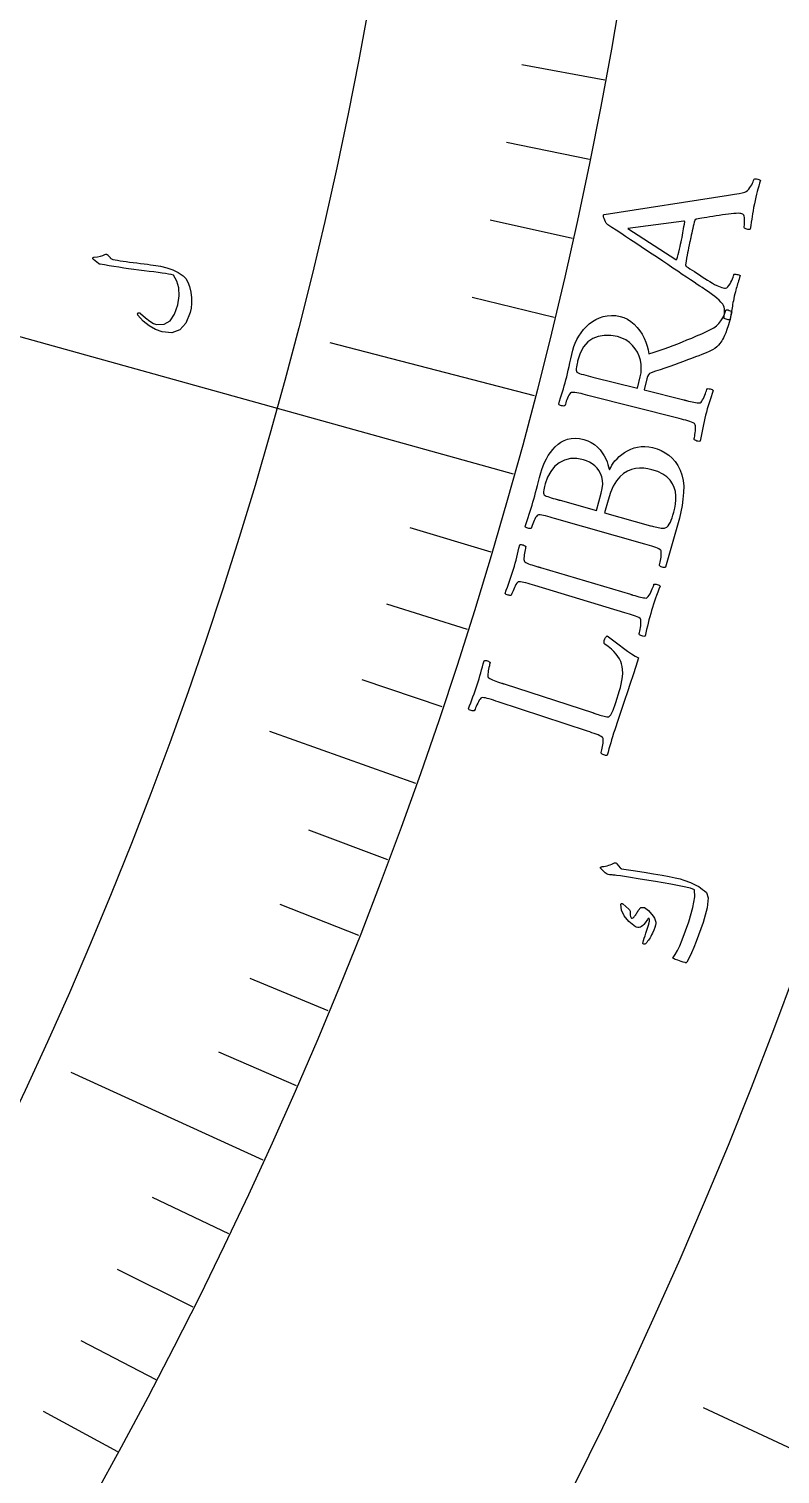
# Model space of a CAD drawing. Header units: millimetres. Extents: x -83 to 83, y -82 to 91.
# Drawn here: x 56.37 to 66.94, y -31.64 to -11.32 of the extents above; entities that cross this region are included whole.
import ezdxf

# ---------------------------------------------------------------- set-up
doc = ezdxf.new("R2010")
doc.units = ezdxf.units.MM
for name, color, linetype in [('CUT_OUTER', 1, 'Continuous'), ('ENGRAVE', 7, 'Continuous'), ('ENGRAVE_FINE', 8, 'Continuous'), ('TEXT', 5, 'Continuous')]:
    doc.layers.add(name, color=color, linetype=linetype)

msp = doc.modelspace()

# ---------------------------------------------------------------- linework, layer by layer
at = {"layer": 'CUT_OUTER'}
msp.add_arc((0, 0), 82.5, 179.648438, 0, dxfattribs=at)
at = {"layer": 'ENGRAVE'}
for points in [[(63.1866, -17.5835), (53.649, -14.9294)], [(63.4823, -16.4838), (60.6077, -15.7373)], [(61.8119, -21.932), (59.7593, -21.2037)], [(59.6684, -27.2288), (56.9664, -25.9958)], [(67.6672, -31.5537), (65.8578, -30.71)]]:
    msp.add_lwpolyline(points, dxfattribs=at)
for radius in [80.85, 80.85, 78.6844, 74.6625, 74.6625, 71.4862, 65.5875, 65.5875, 62.1225]:
    msp.add_circle((0, 0), radius, dxfattribs=at)
at = {"layer": 'ENGRAVE_FINE'}
for points in [[(64.472, -12.0448), (63.3042, -11.8267)], [(64.2537, -13.1599), (63.0899, -12.9215)], [(64.0159, -14.2716), (62.8564, -14.0131)], [(63.7588, -15.3797), (62.6039, -15.1011)], [(62.8716, -18.6785), (61.7328, -18.3402)], [(62.5374, -19.7685), (61.4047, -19.4104)], [(62.1841, -20.8531), (61.0578, -20.4754)], [(61.4207, -23.0048), (60.3081, -22.5881)], [(61.0106, -24.0713), (59.9055, -23.6352)], [(60.5818, -25.1309), (59.4845, -24.6757)], [(60.1344, -26.1836), (59.0451, -25.7093)], [(59.184, -28.2662), (58.1119, -27.7542)], [(58.6812, -29.2956), (57.6183, -28.765)], [(58.1603, -30.3166), (57.1069, -29.7675)], [(57.6214, -31.3288), (56.5777, -30.7613)]]:
    msp.add_lwpolyline(points, dxfattribs=at)
at = {"layer": 'TEXT'}
for points in [[(65.8775, -14.9872), (65.8732, -14.9843), (65.8603, -14.9756), (65.8387, -14.961), (65.8086, -14.9407), (65.771, -14.9154), (65.7272, -14.8861), (65.6772, -14.8527), (65.621, -14.8154), (65.56, -14.7749), (65.4958, -14.7318), (65.4282, -14.6862), (65.3573, -14.6381), (65.2842, -14.5887), (65.21, -14.5388), (65.1346, -14.4886), (65.058, -14.4379), (64.9817, -14.3877), (64.9069, -14.3384), (64.8338, -14.2902), (64.7622, -14.243), (64.6935, -14.1978), (64.6291, -14.1553), (64.5689, -14.1156), (64.5129, -14.0786), (64.5019, -14.068), (64.4908, -14.0536), (64.4798, -14.0354), (64.4687, -14.0135), (64.4594, -13.9913), (64.4533, -13.9725), (64.4506, -13.9569), (64.4513, -13.9447), (64.452, -13.9419), (64.4527, -13.9398), (64.4535, -13.9383), (64.4544, -13.9374), (64.4555, -13.9366), (64.457, -13.9352), (64.4587, -13.9333), (64.4607, -13.9309), (66.2072, -13.6616), (66.2934, -13.6475), (66.3578, -13.6366), (66.4006, -13.629), (66.4217, -13.6246), (66.4402, -13.6183), (66.4583, -13.6081), (66.4759, -13.5939), (66.4932, -13.5757), (66.5093, -13.5554), (66.5237, -13.5348), (66.5364, -13.5138), (66.5473, -13.4924), (66.5562, -13.4727), (66.563, -13.4569), (66.5675, -13.4449), (66.5699, -13.4367), (66.5797, -13.4332), (66.5914, -13.4321), (66.6048, -13.4334), (66.6199, -13.437), (66.6342, -13.4416), (66.6452, -13.4454), (66.653, -13.4486), (66.6574, -13.4511), (66.6455, -13.4948), (66.6342, -13.5361), (66.6235, -13.5751), (66.6135, -13.6117), (66.6037, -13.6491), (66.5938, -13.69), (66.5837, -13.7346), (66.5734, -13.7829), (66.5632, -13.8338), (66.5544, -13.8804), (66.5471, -13.9227), (66.5413, -13.9605), (66.5358, -13.9984), (66.5296, -14.0409), (66.5226, -14.0879), (66.5148, -14.1394), (66.5063, -14.1432), (66.4959, -14.1448), (66.4835, -14.1441), (66.4691, -14.1411), (66.4551, -14.1366), (66.4437, -14.1312), (66.4349, -14.125), (66.4287, -14.1179), (66.4315, -14.1017), (66.4336, -14.0814), (66.4353, -14.0569), (66.4364, -14.0282), (66.4363, -13.9996), (66.4341, -13.9755), (66.4301, -13.9559), (66.424, -13.9408), (66.4178, -13.9338), (66.409, -13.9279), (66.3974, -13.923), (66.3833, -13.9192), (66.3666, -13.9171), (66.3446, -13.9164), (66.3172, -13.9173), (66.2845, -13.9197), (66.2478, -13.9232), (66.2088, -13.9277), (66.1673, -13.9331), (66.1234, -13.9394), (66.0786, -13.9461), (66.0343, -13.953), (65.9907, -13.96), (65.9476, -13.967), (65.9067, -13.9738), (65.8696, -13.98), (65.8362, -13.9856), (65.8067, -13.9905), (65.7824, -13.9945), (65.7651, -13.9974), (65.7547, -13.9991), (65.7513, -13.9997), (65.7508, -14), (65.7494, -14.0009), (65.747, -14.0024), (65.7438, -14.0046), (65.7404, -14.0071), (65.7378, -14.0098), (65.736, -14.0126), (65.7349, -14.0156), (65.7283, -14.0398), (65.7216, -14.0668), (65.7146, -14.0966), (65.7074, -14.1292), (65.7002, -14.1626), (65.6932, -14.1948), (65.6865, -14.2259), (65.68, -14.2557), (65.6784, -14.2635), (65.6767, -14.2712), (65.675, -14.2789), (65.6733, -14.2866), (65.6717, -14.2941), (65.6701, -14.3013), (65.6687, -14.308), (65.6673, -14.3144), (65.6576, -14.3589), (65.6489, -14.4001), (65.6412, -14.4378), (65.6343, -14.472), (65.6277, -14.507), (65.6207, -14.5466), (65.6131, -14.5911), (65.6051, -14.6402), (65.605, -14.642), (65.6054, -14.6444), (65.6063, -14.6472), (65.6077, -14.6505), (65.6091, -14.6537), (65.6101, -14.6559), (65.6108, -14.6573), (65.611, -14.6577), (65.6145, -14.66), (65.6251, -14.667), (65.6428, -14.6785), (65.6676, -14.6947), (65.6972, -14.7141), (65.7295, -14.7353), (65.7644, -14.7583), (65.8019, -14.7832), (65.8402, -14.8083), (65.8773, -14.8322), (65.9133, -14.8549), (65.9481, -14.8763), (65.9824, -14.8973), (66.014, -14.9152), (66.0432, -14.9298), (66.0698, -14.9412), (66.094, -14.9503), (66.1156, -14.9577), (66.1348, -14.9636), (66.1515, -14.9679), (66.1683, -14.9685), (66.1847, -14.9627), (66.2008, -14.9505), (66.2164, -14.9319), (66.2311, -14.9096), (66.2441, -14.8866), (66.2554, -14.8628), (66.2651, -14.8382), (66.273, -14.8155), (66.279, -14.7976), (66.2832, -14.7843), (66.2855, -14.7757), (66.2909, -14.7739), (66.2995, -14.7731), (66.3113, -14.7735), (66.3262, -14.775), (66.3416, -14.7774), (66.3546, -14.7805), (66.3652, -14.7843), (66.3735, -14.7888), (66.3655, -14.817), (66.3581, -14.843), (66.3511, -14.867), (66.3446, -14.8887), (66.3383, -14.9094), (66.3321, -14.9301), (66.3258, -14.9508), (66.3195, -14.9715), (66.313, -14.9939), (66.3062, -15.0196), (66.2989, -15.0488), (66.2913, -15.0814), (66.284, -15.1143), (66.2777, -15.1446), (66.2724, -15.1723), (66.2681, -15.1973), (66.2643, -15.221), (66.2605, -15.2447), (66.2566, -15.2684), (66.2528, -15.2921), (66.2486, -15.3174), (66.2436, -15.3458), (66.238, -15.3772), (66.2316, -15.4118), (66.2262, -15.4135), (66.2177, -15.4135), (66.2062, -15.4121), (66.1915, -15.4091), (66.1765, -15.4052), (66.1638, -15.401), (66.1533, -15.3965), (66.1452, -15.3917), (66.1481, -15.3751), (66.1505, -15.3532), (66.1522, -15.3261), (66.1533, -15.2937), (66.1524, -15.2613), (66.148, -15.234), (66.1402, -15.2118), (66.129, -15.1948), (66.1039, -15.1655), (66.0767, -15.1375), (66.0474, -15.1109), (66.0159, -15.0856), (65.9828, -15.061), (65.9488, -15.0364), (65.9137, -15.0119), (65.8775, -14.9872)], [(64.7934, -14.1303), (65.4695, -14.5648), (65.4699, -14.5647), (65.4711, -14.5647), (65.4731, -14.5647), (65.476, -14.5646), (65.4789, -14.5643), (65.481, -14.5637), (65.4825, -14.5627), (65.4832, -14.5614), (65.4914, -14.531), (65.5001, -14.4977), (65.5093, -14.4615), (65.5188, -14.4224), (65.528, -14.3837), (65.5361, -14.3491), (65.5431, -14.3185), (65.549, -14.2918), (65.5564, -14.2572), (65.5629, -14.2243), (65.5687, -14.193), (65.5737, -14.1633), (65.5784, -14.1338), (65.5834, -14.103), (65.5887, -14.0707), (65.5943, -14.0372), (65.5944, -14.0343), (65.5934, -14.0318), (65.5914, -14.0296), (65.5882, -14.0278), (65.585, -14.0264), (65.5827, -14.0254), (65.5813, -14.0248), (65.5808, -14.0246)], [(57.2795, -14.5677), (57.2748, -14.5632), (57.2719, -14.5582), (57.2707, -14.5527), (57.2714, -14.5467), (57.2739, -14.5412), (57.2782, -14.5371), (57.2843, -14.5344), (57.2922, -14.5331), (57.3378, -14.5271), (57.378, -14.5185), (57.4129, -14.5073), (57.4424, -14.4936), (57.4527, -14.49), (57.4633, -14.4908), (57.4742, -14.4963), (57.4853, -14.5063), (57.4905, -14.5123), (57.4954, -14.5179), (57.5002, -14.5232), (57.5048, -14.5283), (57.5091, -14.5331), (57.513, -14.5375), (57.5166, -14.5416), (57.5197, -14.5453), (57.5255, -14.5518), (57.533, -14.5572), (57.5422, -14.5617), (57.5531, -14.5652), (57.5848, -14.5709), (57.6196, -14.5768), (57.6573, -14.5826), (57.698, -14.5885), (57.7417, -14.5946), (57.7883, -14.6009), (57.8379, -14.6075), (57.8904, -14.6143), (57.943, -14.6203), (57.9923, -14.6264), (58.0384, -14.6325), (58.0812, -14.6385), (58.1209, -14.6445), (58.1577, -14.6504), (58.1915, -14.6561), (58.2224, -14.6616), (58.3127, -14.6819), (58.3959, -14.7106), (58.4718, -14.7479), (58.5406, -14.7939), (58.5783, -14.8313), (58.609, -14.8821), (58.6327, -14.9465), (58.6492, -15.0244), (58.6582, -15.1066), (58.66, -15.1822), (58.6545, -15.251), (58.6418, -15.3132), (58.5806, -15.4611), (58.4941, -15.5556), (58.3827, -15.5967), (58.2464, -15.5844), (58.1515, -15.5506), (58.0632, -15.4997), (57.9816, -15.432), (57.9066, -15.3475), (57.9025, -15.3415), (57.9005, -15.3358), (57.9006, -15.3305), (57.9028, -15.3254), (57.9064, -15.3204), (57.9104, -15.3168), (57.9146, -15.3148), (57.9192, -15.3144), (57.9257, -15.3149), (57.9316, -15.3167), (57.9369, -15.3198), (57.9417, -15.3242), (58.0112, -15.3867), (58.0722, -15.4333), (58.1247, -15.464), (58.1686, -15.4787), (58.2728, -15.4741), (58.3572, -15.4268), (58.4218, -15.3366), (58.4663, -15.2036), (58.4848, -15.078), (58.4809, -14.9663), (58.4547, -14.8686), (58.4064, -14.785), (58.3745, -14.7784), (58.337, -14.7715), (58.294, -14.7643), (58.2454, -14.7567), (58.1911, -14.7489), (58.131, -14.7409), (58.065, -14.7327), (57.9932, -14.7243), (57.9193, -14.7149), (57.8467, -14.7053), (57.7753, -14.6955), (57.7052, -14.6855), (57.6363, -14.6752), (57.5687, -14.6645), (57.5025, -14.6534), (57.4375, -14.642), (57.3743, -14.6334), (57.3674, -14.6313), (57.3611, -14.6286), (57.3554, -14.6254), (57.3504, -14.6217)], [(64.0218, -15.8393), (64.0362, -15.7898), (64.0551, -15.7406), (64.0783, -15.6917), (64.1059, -15.643), (64.1373, -15.5959), (64.1721, -15.5517), (64.2101, -15.5106), (64.2515, -15.4723), (64.2961, -15.4382), (64.3436, -15.4094), (64.3941, -15.3858), (64.4476, -15.3675), (64.5039, -15.3557), (64.5625, -15.3516), (64.6236, -15.3553), (64.6871, -15.3668), (64.7397, -15.3832), (64.7898, -15.4069), (64.8374, -15.4378), (64.8824, -15.476), (64.9241, -15.5196), (64.9617, -15.5667), (64.9952, -15.6173), (65.0245, -15.6714), (65.0489, -15.7271), (65.0677, -15.7825), (65.0808, -15.8376), (65.0882, -15.8924), (65.1626, -15.8688), (65.2341, -15.8452), (65.3028, -15.8217), (65.3685, -15.7982), (65.4328, -15.7743), (65.4971, -15.7495), (65.5614, -15.7238), (65.6257, -15.6973), (65.6917, -15.6694), (65.7611, -15.6399), (65.8339, -15.6086), (65.9102, -15.5755), (65.9585, -15.5519), (66.0017, -15.5256), (66.0398, -15.4966), (66.0728, -15.4649), (66.1019, -15.4284), (66.1281, -15.3849), (66.1514, -15.3343), (66.1718, -15.2767), (66.1805, -15.2734), (66.1914, -15.273), (66.2044, -15.2756), (66.2196, -15.2812), (66.2341, -15.2876), (66.2453, -15.2929), (66.2531, -15.2969), (66.2575, -15.2998), (66.2399, -15.3727), (66.2224, -15.4388), (66.205, -15.4982), (66.1877, -15.5509), (66.1709, -15.5966), (66.1551, -15.6355), (66.1403, -15.6674), (66.1266, -15.6923), (66.1155, -15.7077), (66.1019, -15.7258), (66.0859, -15.7466), (66.0674, -15.7701), (66.0451, -15.7941), (66.0176, -15.8164), (65.9851, -15.8371), (65.9475, -15.8562), (65.9295, -15.8637), (65.9049, -15.8738), (65.8736, -15.8863), (65.8356, -15.9013), (65.792, -15.9181), (65.744, -15.9364), (65.6916, -15.9559), (65.6348, -15.9768), (65.5747, -15.9987), (65.5127, -16.0213), (65.4486, -16.0446), (65.3825, -16.0685), (65.3158, -16.0923), (65.2498, -16.1155), (65.1846, -16.138), (65.1202, -16.1598), (65.1004, -16.1707), (65.0838, -16.1881), (65.0705, -16.212), (65.0605, -16.2424), (65.0214, -16.3982), (65.5803, -16.5392), (65.5849, -16.5403), (65.5895, -16.5415), (65.5941, -16.5427), (65.5987, -16.5438), (65.6033, -16.545), (65.6079, -16.5462), (65.6125, -16.5473), (65.6171, -16.5485), (65.6456, -16.5556), (65.6729, -16.5621), (65.6988, -16.5682), (65.7234, -16.5737), (65.7465, -16.5781), (65.7677, -16.5811), (65.787, -16.5826), (65.8045, -16.5826), (65.8133, -16.5791), (65.823, -16.5708), (65.8334, -16.5578), (65.8446, -16.5401), (65.8558, -16.5194), (65.8662, -16.4978), (65.8758, -16.4751), (65.8847, -16.4514), (65.8924, -16.4291), (65.8986, -16.4105), (65.9032, -16.3956), (65.9063, -16.3845), (65.9146, -16.3821), (65.925, -16.3813), (65.9375, -16.3821), (65.952, -16.3843), (65.9662, -16.388), (65.9777, -16.3928), (65.9864, -16.3987), (65.9924, -16.4059), (65.9779, -16.4511), (65.9639, -16.4955), (65.9503, -16.5389), (65.937, -16.5814), (65.9242, -16.6238), (65.9118, -16.6669), (65.8998, -16.7107), (65.8882, -16.7552), (65.8774, -16.7988), (65.867, -16.8429), (65.8571, -16.8876), (65.8477, -16.9328), (65.8385, -16.9785), (65.8293, -17.0246), (65.8202, -17.0711), (65.8112, -17.1181), (65.8025, -17.1215), (65.792, -17.1226), (65.7797, -17.1213), (65.7655, -17.1177), (65.7516, -17.1128), (65.7403, -17.1075), (65.7316, -17.1018), (65.7254, -17.0957), (65.728, -17.0845), (65.7311, -17.0692), (65.7345, -17.0499), (65.7384, -17.0266), (65.742, -17.0015), (65.7444, -16.9766), (65.7457, -16.9522), (65.7459, -16.928), (65.7447, -16.9066), (65.7417, -16.8903), (65.737, -16.8791), (65.7306, -16.8731), (65.7123, -16.8625), (65.6909, -16.8526), (65.6665, -16.8433), (65.6391, -16.8348), (65.6095, -16.8265), (65.5788, -16.8181), (65.5468, -16.8096), (65.5137, -16.801), (64.2337, -16.4759), (64.2004, -16.4675), (64.168, -16.4595), (64.1366, -16.4519), (64.106, -16.4448), (64.0772, -16.4389), (64.0509, -16.4351), (64.0271, -16.4333), (64.0059, -16.4335), (63.9962, -16.4354), (63.9864, -16.4425), (63.9764, -16.4551), (63.9663, -16.473), (63.9563, -16.4939), (63.9468, -16.5153), (63.9378, -16.5372), (63.9292, -16.5596), (63.9216, -16.5806), (63.9156, -16.5981), (63.911, -16.6123), (63.9079, -16.623), (63.8995, -16.6251), (63.8892, -16.6257), (63.8767, -16.6248), (63.8622, -16.6223), (63.8481, -16.6185), (63.8367, -16.6137), (63.828, -16.6077), (63.8221, -16.6007), (63.8353, -16.5564), (63.8486, -16.5127), (63.8618, -16.4696), (63.8751, -16.4271), (63.8881, -16.385), (63.9004, -16.3429), (63.9121, -16.3008), (63.9231, -16.2587), (63.9342, -16.2142), (63.9453, -16.168), (63.9564, -16.12), (63.9675, -16.0701), (63.9792, -16.0177), (63.9922, -15.9617), (64.0064, -15.9023), (64.0218, -15.8393)], [(64.6485, -15.6499), (64.5528, -15.6337), (64.4629, -15.6326), (64.3786, -15.6467), (64.3, -15.6759), (64.2299, -15.7233), (64.1713, -15.792), (64.124, -15.8819), (64.088, -15.9932), (64.0843, -16.0086), (64.0802, -16.0276), (64.0755, -16.0504), (64.0703, -16.0768), (64.0667, -16.1024), (64.0669, -16.1227), (64.0709, -16.1378), (64.0786, -16.1477), (64.0935, -16.1571), (64.1135, -16.1665), (64.1386, -16.1757), (64.1689, -16.1848), (64.2018, -16.1938), (64.235, -16.2027), (64.2684, -16.2114), (64.3021, -16.22), (64.9293, -16.375), (64.9691, -16.2163), (64.98, -16.1581), (64.9838, -16.0996), (64.9805, -16.0408), (64.9701, -15.9817), (64.9529, -15.9241), (64.929, -15.8701), (64.8986, -15.8195), (64.8615, -15.7725), (64.818, -15.7308), (64.7679, -15.6965), (64.7114, -15.6696), (64.6485, -15.6499)], [(63.5697, -17.566), (63.5848, -17.5167), (63.603, -17.4675), (63.6242, -17.4183), (63.6484, -17.369), (63.6756, -17.3214), (63.7055, -17.2769), (63.7382, -17.2356), (63.7737, -17.1974), (63.8123, -17.1634), (63.8542, -17.1346), (63.8993, -17.1111), (63.9477, -17.0929), (63.9996, -17.0814), (64.0549, -17.078), (64.1139, -17.0828), (64.1764, -17.0959), (64.2308, -17.1139), (64.2807, -17.1378), (64.3262, -17.1676), (64.3673, -17.2034), (64.4037, -17.2427), (64.4352, -17.2832), (64.462, -17.3249), (64.4839, -17.3677), (64.5013, -17.4093), (64.5149, -17.4472), (64.5245, -17.4814), (64.5302, -17.512), (64.5323, -17.5162), (64.535, -17.5182), (64.5384, -17.5179), (64.5424, -17.5153), (64.5535, -17.4878), (64.5691, -17.459), (64.5891, -17.429), (64.6135, -17.3978), (64.6419, -17.3664), (64.6739, -17.3362), (64.7095, -17.3072), (64.7486, -17.2792), (64.7907, -17.2539), (64.8351, -17.2326), (64.882, -17.2154), (64.9313, -17.2022), (64.9823, -17.1943), (65.0345, -17.1928), (65.0879, -17.1977), (65.1424, -17.209), (65.2048, -17.2285), (65.2635, -17.2529), (65.3183, -17.2823), (65.3694, -17.3167), (65.4164, -17.3574), (65.4588, -17.4058), (65.4967, -17.4619), (65.5301, -17.5257), (65.5555, -17.5949), (65.5719, -17.6707), (65.5792, -17.7533), (65.5775, -17.8425), (65.5691, -17.9344), (65.5568, -18.0248), (65.5404, -18.1136), (65.52, -18.201), (65.3239, -18.8927), (65.3151, -18.8958), (65.3046, -18.8966), (65.2923, -18.895), (65.2782, -18.8911), (65.2645, -18.8858), (65.2533, -18.8801), (65.2447, -18.8742), (65.2387, -18.868), (65.2416, -18.8568), (65.2451, -18.8416), (65.2491, -18.8224), (65.2536, -18.7993), (65.2578, -18.7742), (65.2609, -18.7495), (65.2629, -18.7251), (65.2637, -18.7009), (65.2631, -18.6795), (65.2606, -18.6631), (65.2562, -18.6518), (65.2499, -18.6456), (65.2319, -18.6345), (65.2108, -18.624), (65.1867, -18.6141), (65.1595, -18.6048), (65.1302, -18.5957), (65.0997, -18.5865), (65.068, -18.5771), (65.0351, -18.5676), (63.7652, -18.2051), (63.7321, -18.1957), (63.7, -18.1869), (63.6687, -18.1785), (63.6384, -18.1705), (63.6097, -18.1638), (63.5835, -18.1593), (63.5598, -18.1569), (63.5386, -18.1565), (63.5289, -18.1581), (63.5189, -18.165), (63.5086, -18.1773), (63.498, -18.195), (63.4874, -18.2156), (63.4773, -18.237), (63.4675, -18.2592), (63.4581, -18.282), (63.4498, -18.3034), (63.4431, -18.3213), (63.4381, -18.3355), (63.4346, -18.3463), (63.4263, -18.3482), (63.4159, -18.3485), (63.4035, -18.3472), (63.389, -18.3444), (63.375, -18.3402), (63.3637, -18.335), (63.3552, -18.3288), (63.3495, -18.3216), (63.3639, -18.2776), (63.3784, -18.234), (63.393, -18.1909), (63.4076, -18.1481), (63.4219, -18.1057), (63.4355, -18.0634), (63.4484, -18.0214), (63.4606, -17.9795), (63.4728, -17.9355), (63.4851, -17.8898), (63.4974, -17.8426), (63.5096, -17.7937), (63.5226, -17.7423), (63.5369, -17.6871), (63.5526, -17.6284), (63.5697, -17.566)], [(64.3526, -18.0952), (64.421, -17.8501), (64.4353, -17.7858), (64.4413, -17.7262), (64.4389, -17.6712), (64.4283, -17.6209), (64.4109, -17.5752), (64.3884, -17.534), (64.3607, -17.4973), (64.3279, -17.4652), (64.2916, -17.4376), (64.2535, -17.4146), (64.2134, -17.3962), (64.1716, -17.3823), (64.0757, -17.3647), (63.987, -17.3658), (63.9052, -17.3854), (63.8305, -17.4236), (63.7647, -17.4778), (63.7097, -17.5455), (63.6653, -17.6267), (63.6317, -17.7216), (63.6277, -17.7369), (63.623, -17.7558), (63.6177, -17.7784), (63.6118, -17.8046), (63.6076, -17.8301), (63.6072, -17.8505), (63.6107, -17.8657), (63.6182, -17.8757), (63.631, -17.8837), (63.6474, -17.8916), (63.6676, -17.8996), (63.6915, -17.9076), (63.7176, -17.9157), (63.7445, -17.9238), (63.7722, -17.9319), (63.8008, -17.94), (63.8067, -17.9417), (63.8122, -17.9432), (63.8174, -17.9447), (63.8221, -17.946), (63.8267, -17.9473), (63.8313, -17.9486), (63.8359, -17.9498), (63.8404, -17.9511)], [(64.4654, -18.1269), (65.1117, -18.3086), (65.1239, -18.3119), (65.1389, -18.3158), (65.1569, -18.3204), (65.1777, -18.3255), (65.1998, -18.3306), (65.2215, -18.3349), (65.2428, -18.3385), (65.2637, -18.3414), (65.2827, -18.3432), (65.2984, -18.3437), (65.3108, -18.3429), (65.3199, -18.3406), (65.3416, -18.3268), (65.3609, -18.3087), (65.3776, -18.2864), (65.3918, -18.2598), (65.4046, -18.2295), (65.417, -18.196), (65.429, -18.1593), (65.4407, -18.1194), (65.4543, -18.0622), (65.4634, -18.0045), (65.4681, -17.9461), (65.4685, -17.8872), (65.462, -17.8292), (65.4465, -17.7734), (65.4219, -17.7201), (65.3883, -17.669), (65.3436, -17.6223), (65.2858, -17.5821), (65.2151, -17.5483), (65.1314, -17.5208), (65.0746, -17.5084), (65.0173, -17.5016), (64.9595, -17.5003), (64.9012, -17.5047), (64.8436, -17.5172), (64.7878, -17.5406), (64.7337, -17.5749), (64.6813, -17.6199), (64.6324, -17.6782), (64.5884, -17.7524), (64.5495, -17.8423), (64.5154, -17.9481)], [(63.1866, -18.9197), (63.1991, -18.8769), (63.2109, -18.8344), (63.2219, -18.7923), (63.2321, -18.7506), (63.2421, -18.7086), (63.2526, -18.6658), (63.2636, -18.6221), (63.2749, -18.5775), (63.2836, -18.5745), (63.2941, -18.5738), (63.3064, -18.5755), (63.3205, -18.5795), (63.3342, -18.5849), (63.3454, -18.5905), (63.354, -18.5963), (63.36, -18.6024), (63.3571, -18.6133), (63.3537, -18.6281), (63.3498, -18.6467), (63.3453, -18.6693), (63.3409, -18.6935), (63.3374, -18.7171), (63.3346, -18.7401), (63.3326, -18.7626), (63.3322, -18.7827), (63.3343, -18.7987), (63.3388, -18.8106), (63.3458, -18.8183), (63.3609, -18.8271), (63.3786, -18.8357), (63.3988, -18.8441), (63.4216, -18.8522), (63.4463, -18.8602), (63.4721, -18.8684), (63.4992, -18.8768), (63.5274, -18.8853), (63.532, -18.8866), (63.5365, -18.888), (63.5411, -18.8893), (63.5456, -18.8907), (63.5502, -18.892), (63.5547, -18.8934), (63.5593, -18.8947), (63.5638, -18.8961), (64.8297, -19.2724), (64.8343, -19.2737), (64.8388, -19.2751), (64.8434, -19.2765), (64.8479, -19.2778), (64.8525, -19.2792), (64.857, -19.2805), (64.8616, -19.2819), (64.8661, -19.2832), (64.8943, -19.2915), (64.9213, -19.2992), (64.9469, -19.3063), (64.9713, -19.3128), (64.9942, -19.3183), (65.0152, -19.3221), (65.0345, -19.3244), (65.0519, -19.3251), (65.0609, -19.322), (65.0709, -19.3141), (65.0818, -19.3016), (65.0937, -19.2843), (65.1058, -19.2642), (65.1171, -19.243), (65.1277, -19.2208), (65.1376, -19.1975), (65.1462, -19.1755), (65.1531, -19.1572), (65.1584, -19.1425), (65.1619, -19.1315), (65.1704, -19.1295), (65.1808, -19.1291), (65.1932, -19.1304), (65.2076, -19.1332), (65.2216, -19.1375), (65.2329, -19.1427), (65.2413, -19.1491), (65.247, -19.1565), (65.2307, -19.2011), (65.2148, -19.2448), (65.1994, -19.2876), (65.1844, -19.3295), (65.1698, -19.3713), (65.1556, -19.4139), (65.1418, -19.4571), (65.1283, -19.5011), (65.1157, -19.5442), (65.1035, -19.5879), (65.0917, -19.6321), (65.0804, -19.6769), (65.0693, -19.7221), (65.0582, -19.7678), (65.0472, -19.8139), (65.0362, -19.8604), (65.0274, -19.8635), (65.0169, -19.8641), (65.0046, -19.8624), (64.9905, -19.8582), (64.9769, -19.8526), (64.9658, -19.8469), (64.9573, -19.8408), (64.9514, -19.8345), (64.9545, -19.8234), (64.9582, -19.8082), (64.9624, -19.7891), (64.9673, -19.766), (64.9719, -19.741), (64.9754, -19.7163), (64.9777, -19.6919), (64.9789, -19.6678), (64.9786, -19.6464), (64.9763, -19.63), (64.9721, -19.6186), (64.9659, -19.6123), (64.948, -19.6009), (64.9271, -19.5901), (64.9031, -19.5799), (64.8761, -19.5702), (64.8469, -19.5606), (64.8165, -19.551), (64.785, -19.5411), (64.7522, -19.5312), (63.4879, -19.1498), (63.455, -19.14), (63.4229, -19.1306), (63.3918, -19.1217), (63.3616, -19.1133), (63.333, -19.1062), (63.3069, -19.1013), (63.2833, -19.0985), (63.262, -19.0979), (63.2523, -19.0993), (63.2422, -19.1061), (63.2317, -19.1182), (63.2208, -19.1357), (63.21, -19.1562), (63.1995, -19.1775), (63.1894, -19.1994), (63.1797, -19.2221), (63.1711, -19.2434), (63.1641, -19.2612), (63.1588, -19.2754), (63.1553, -19.286), (63.1469, -19.2878), (63.1365, -19.288), (63.1241, -19.2865), (63.1097, -19.2835), (63.0957, -19.2791), (63.0845, -19.2738), (63.0761, -19.2674), (63.0705, -19.2601), (63.0856, -19.2164), (63.1007, -19.173), (63.1159, -19.1301), (63.1312, -19.0875), (63.1461, -19.0453), (63.1603, -19.0033), (63.1738, -18.9614), (63.1866, -18.9197)], [(64.3101, -20.9411), (64.3135, -20.9422), (64.3176, -20.9436), (64.3225, -20.9451), (64.3281, -20.947), (64.3427, -20.9517), (64.3594, -20.9572), (64.3781, -20.9633), (64.3989, -20.97), (64.4203, -20.9768), (64.4409, -20.9829), (64.4607, -20.9883), (64.4797, -20.993), (64.4965, -20.9964), (64.5098, -20.9978), (64.5196, -20.9972), (64.5258, -20.9946), (64.5405, -20.9817), (64.5537, -20.9664), (64.5654, -20.9487), (64.5755, -20.9286), (64.5856, -20.9041), (64.5972, -20.8732), (64.6102, -20.8358), (64.6247, -20.7919), (64.6782, -20.6249), (64.6908, -20.5809), (64.7017, -20.534), (64.7107, -20.4843), (64.7179, -20.4317), (64.7219, -20.3798), (64.7214, -20.3321), (64.7165, -20.2887), (64.7071, -20.2496), (64.6939, -20.2159), (64.6767, -20.1821), (64.6554, -20.1481), (64.63, -20.1138), (64.5993, -20.0792), (64.5621, -20.044), (64.5185, -20.0084), (64.4684, -19.9722), (64.462, -19.9648), (64.459, -19.9543), (64.4594, -19.9408), (64.4633, -19.9242), (64.4722, -19.8995), (64.4819, -19.8801), (64.4925, -19.866), (64.5039, -19.857), (64.5587, -19.8977), (64.6151, -19.9399), (64.673, -19.9837), (64.7326, -20.029), (64.7911, -20.0723), (64.846, -20.1096), (64.8974, -20.1411), (64.9452, -20.1667), (64.9073, -20.2869), (64.8686, -20.4064), (64.829, -20.5252), (64.7886, -20.6433), (64.7468, -20.765), (64.7031, -20.8944), (64.6574, -21.0315), (64.6097, -21.1764), (64.5935, -21.2268), (64.5786, -21.2747), (64.5652, -21.3201), (64.5532, -21.363), (64.5415, -21.405), (64.529, -21.4475), (64.5156, -21.4906), (64.5013, -21.5343), (64.4924, -21.5371), (64.4819, -21.5375), (64.4696, -21.5354), (64.4557, -21.5308), (64.4422, -21.525), (64.4313, -21.5189), (64.423, -21.5126), (64.4172, -21.5062), (64.4206, -21.4951), (64.4246, -21.4801), (64.4294, -21.4611), (64.4349, -21.4381), (64.4401, -21.4133), (64.4442, -21.3887), (64.4472, -21.3643), (64.449, -21.3403), (64.4492, -21.3188), (64.4474, -21.3023), (64.4434, -21.2909), (64.4375, -21.2844), (64.4199, -21.2726), (64.3992, -21.2613), (64.3755, -21.2504), (64.3487, -21.24), (64.3198, -21.2297), (64.2897, -21.2192), (64.2584, -21.2086), (64.2259, -21.1978), (62.9719, -20.7839), (62.9392, -20.7732), (62.9075, -20.763), (62.8766, -20.7533), (62.8466, -20.7442), (62.8182, -20.7363), (62.7922, -20.7307), (62.7686, -20.7273), (62.7475, -20.7261), (62.7377, -20.7273), (62.7274, -20.7338), (62.7166, -20.7457), (62.7053, -20.7629), (62.6939, -20.7831), (62.6829, -20.8041), (62.6722, -20.8258), (62.6619, -20.8482), (62.6527, -20.8693), (62.6453, -20.8868), (62.6397, -20.9009), (62.6359, -20.9115), (62.6274, -20.9131), (62.617, -20.9129), (62.6047, -20.9112), (62.5904, -20.9077), (62.5765, -20.903), (62.5654, -20.8974), (62.5572, -20.8908), (62.5517, -20.8834), (62.568, -20.84), (62.5843, -20.7971), (62.6006, -20.7545), (62.6169, -20.7124), (62.6329, -20.6706), (62.6482, -20.6289), (62.6628, -20.5874), (62.6767, -20.5461), (62.6903, -20.5036), (62.7031, -20.4614), (62.7152, -20.4196), (62.7265, -20.3782), (62.7376, -20.3365), (62.7492, -20.2939), (62.7613, -20.2505), (62.7738, -20.2062), (62.7826, -20.2035), (62.7931, -20.2031), (62.8053, -20.2051), (62.8193, -20.2095), (62.8329, -20.2152), (62.8438, -20.221), (62.8523, -20.2271), (62.8582, -20.2334), (62.855, -20.2442), (62.8512, -20.2589), (62.8468, -20.2774), (62.8417, -20.2998), (62.8368, -20.3239), (62.8326, -20.3474), (62.8292, -20.3704), (62.8266, -20.3928), (62.8257, -20.4129), (62.8274, -20.4289), (62.8316, -20.4409), (62.8384, -20.4488), (62.8533, -20.4581), (62.8707, -20.4671), (62.8907, -20.476), (62.9133, -20.4846), (62.9378, -20.4933), (62.9634, -20.5022), (62.9902, -20.5112), (63.0182, -20.5204), (63.0227, -20.5219), (63.0273, -20.5234), (63.0318, -20.5249), (63.0363, -20.5263), (63.0408, -20.5278), (63.0453, -20.5293), (63.0498, -20.5307), (63.0544, -20.5322)], [(64.4337, -23.1017), (64.4582, -23.0984), (64.4818, -23.0943), (64.5045, -23.0893), (64.5262, -23.0834), (64.5471, -23.0766), (64.5672, -23.0686), (64.5864, -23.0596), (64.6048, -23.0494), (64.6142, -23.0463), (64.6234, -23.0475), (64.6325, -23.0529), (64.6414, -23.0625), (64.6871, -23.1174), (64.6922, -23.123), (64.6966, -23.1272), (64.7005, -23.1302), (64.7037, -23.1319), (64.8714, -23.1565), (65.0226, -23.1796), (65.1572, -23.2013), (65.2754, -23.2216), (65.3769, -23.2406), (65.4616, -23.2585), (65.5293, -23.2753), (65.5803, -23.2909), (65.6749, -23.3245), (65.7043, -23.3369), (65.7333, -23.3507), (65.7619, -23.3661), (65.7901, -23.3829), (65.8178, -23.4013), (65.8451, -23.4215), (65.8719, -23.4435), (65.8982, -23.4672), (65.9231, -23.5419), (65.908, -23.6817), (65.8525, -23.8864), (65.7559, -24.1557), (65.7221, -24.2385), (65.6887, -24.3143), (65.6556, -24.3831), (65.6228, -24.4448), (65.618, -24.4497), (65.6128, -24.4526), (65.6069, -24.4533), (65.6005, -24.4518), (65.5704, -24.4426), (65.5431, -24.434), (65.5186, -24.4261), (65.4969, -24.4187), (65.4777, -24.4119), (65.4608, -24.4055), (65.4462, -24.3996), (65.4339, -24.3941), (65.4271, -24.3906), (65.4241, -24.3866), (65.4248, -24.3821), (65.4293, -24.3771), (65.4596, -24.3371), (65.4911, -24.2828), (65.5238, -24.2141), (65.5576, -24.131), (65.6495, -23.8796), (65.7088, -23.6783), (65.7362, -23.5276), (65.7318, -23.4275), (65.673, -23.4067), (65.562, -23.3806), (65.3987, -23.3491), (65.1833, -23.312), (64.9672, -23.2763), (64.8035, -23.2498), (64.6922, -23.2326), (64.6334, -23.2248), (64.6171, -23.2231), (64.6019, -23.2215), (64.5877, -23.22), (64.5746, -23.2186), (64.5627, -23.2174), (64.552, -23.2164), (64.5426, -23.2156), (64.5346, -23.215), (64.5173, -23.2125), (64.5019, -23.2075), (64.4881, -23.1999), (64.4762, -23.1897), (64.4158, -23.1273), (64.4119, -23.1226), (64.4098, -23.1182), (64.4095, -23.1142), (64.4109, -23.1106), (64.4151, -23.107), (64.4203, -23.1043), (64.4265, -23.1025), (64.4337, -23.1017)], [(64.6964, -23.6284), (64.6982, -23.625), (64.7008, -23.6224), (64.7041, -23.6207), (64.7083, -23.6198), (64.7115, -23.6202), (64.7149, -23.6211), (64.7183, -23.6226), (64.7217, -23.6247), (64.8091, -23.702), (64.8177, -23.7107), (64.8238, -23.7187), (64.8273, -23.7261), (64.8284, -23.7328), (64.8265, -23.7593), (64.828, -23.783), (64.833, -23.8039), (64.8415, -23.822), (64.8475, -23.8272), (64.8563, -23.8264), (64.8678, -23.8195), (64.8821, -23.8066), (64.8898, -23.7973), (64.8973, -23.7875), (64.9047, -23.7773), (64.912, -23.7667), (64.9193, -23.7555), (64.9265, -23.7436), (64.9337, -23.731), (64.9409, -23.7177), (64.9789, -23.6766), (65.0263, -23.6763), (65.0831, -23.7168), (65.1493, -23.7981), (65.1668, -23.8282), (65.1789, -23.8557), (65.1857, -23.8808), (65.1872, -23.9033), (65.1838, -23.9263), (65.1748, -23.9564), (65.1601, -23.9937), (65.1397, -24.0382), (65.1288, -24.0607), (65.1176, -24.0817), (65.1062, -24.1013), (65.0944, -24.1194), (65.0827, -24.1361), (65.0715, -24.1517), (65.0607, -24.1661), (65.0503, -24.1792), (65.0417, -24.1865), (65.0334, -24.1909), (65.0253, -24.1924), (65.0175, -24.191), (65.0104, -24.187), (65.0063, -24.1814), (65.0053, -24.1742), (65.0074, -24.1654), (65.0155, -24.1381), (65.0251, -24.1073), (65.0363, -24.073), (65.0491, -24.0352), (65.0728, -23.9646), (65.0887, -23.9085), (65.0967, -23.8669), (65.0969, -23.8398), (65.0958, -23.8359), (65.0934, -23.8331), (65.0897, -23.8315), (65.0849, -23.831), (65.0815, -23.8317), (65.0778, -23.8339), (65.0739, -23.8376), (65.0696, -23.8428), (65.0358, -23.8934), (65.0206, -23.9141), (65.0046, -23.9308), (64.9879, -23.9433), (64.9706, -23.9519), (64.9519, -23.9576), (64.9343, -23.9586), (64.9179, -23.9548), (64.9027, -23.9464), (64.8069, -23.8715), (64.7406, -23.7936), (64.7038, -23.7126), (64.6964, -23.6284)]]:
    msp.add_lwpolyline(points, close=True, dxfattribs=at)

doc.saveas('drawing.dxf')
